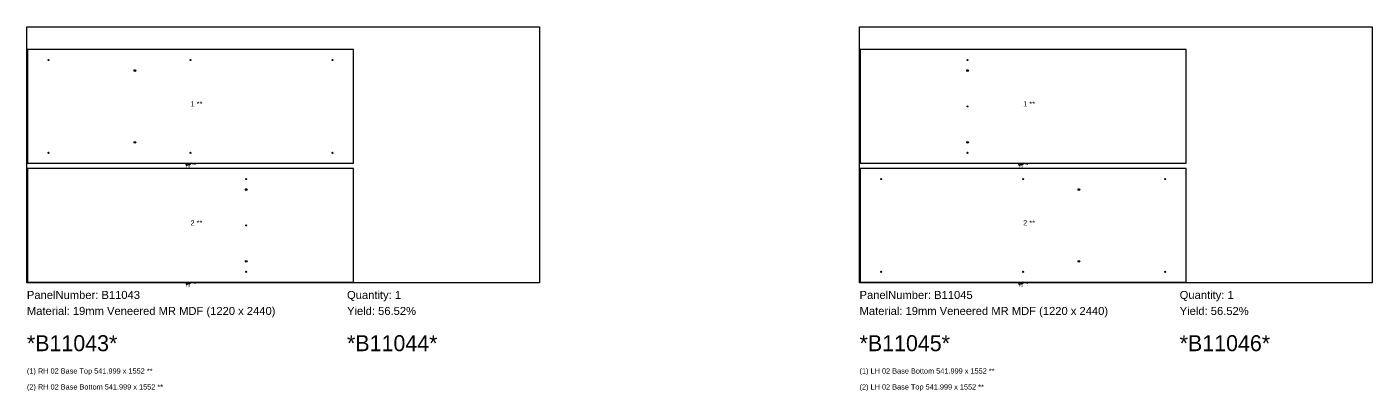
# Model space of a CAD drawing. Header units: inches. Extents: x -5 to 121280, y -1351 to 1225.
# Drawn here: x 83164 to 89568, y -515 to 1220 of the extents above; entities that cross this region are included whole.
import ezdxf

# ---------------------------------------------------------------- set-up
doc = ezdxf.new("R2010")
doc.units = ezdxf.units.IN
doc.header["$MEASUREMENT"] = 0
for name, color, linetype in [('BORDER_Z19P0RT1015', 7, 'Continuous'), ('NESTBORDER_Z19P0', 7, 'Continuous'), ('NESTTEXT', 1, 'Continuous'), ('PLINEDIRECTION', 6, 'Continuous'), ('VBORE_Z12P0', 3, 'Continuous'), ('VBORE_Z19P0', 3, 'Continuous'), ('VBORE_Z20P0', 3, 'Continuous')]:
    doc.layers.add(name, color=color, linetype=linetype)
doc.styles.add('BARCODE', font='3of9.TTF', dxfattribs={"height": 3})
doc.styles.get("Standard").update_dxf_attribs({"font": 'arial.ttf'})

msp = doc.modelspace()

# ---------------------------------------------------------------- linework, layer by layer
at = {"layer": 'BORDER_Z19P0RT1015', "color": 2}
for points in [[(83920.8, 566, -0.103855), (83939.8, 570), (84719, 570), (84719, 1112), (83167, 1112), (83167, 570), (83946.2, 570, -0.103855), (83965.2, 566)], [(87884.8, 566, -0.103855), (87903.8, 570), (88683, 570), (88683, 1112), (87131, 1112), (87131, 570), (87910.2, 570, -0.103855), (87929.2, 566)], [(83920.8, -1, -0.103855), (83939.8, 3), (84719, 3), (84719, 545), (83167, 545), (83167, 3), (83946.2, 3, -0.103855), (83965.2, -1)], [(87884.8, -1, -0.103855), (87903.8, 3), (88683, 3), (88683, 545), (87131, 545), (87131, 3), (87910.2, 3, -0.103855), (87929.2, -1)]]:
    msp.add_lwpolyline(points, format="xyb", dxfattribs=at)
at = {"layer": 'NESTBORDER_Z19P0', "color": 2}
for points in [[(83164, 0), (83164, 1220), (85604, 1220), (85604, 0)], [(87128, 0), (87128, 1220), (89568, 1220), (89568, 0)]]:
    msp.add_lwpolyline(points, close=True, dxfattribs=at)
at = {"layer": 'PLINEDIRECTION', "color": 6}
for points in [[(83920.8, 566), (83923.3, 560.2), (83946.6, 570.4), (83933.7, 568.2), (83936.2, 562.4), (83946.6, 570.4), (83934.3, 566.7), (83935.6, 563.8), (83946.6, 570.4)], [(87884.8, 566), (87887.3, 560.2), (87910.6, 570.4), (87897.7, 568.2), (87900.2, 562.4), (87910.6, 570.4), (87898.3, 566.7), (87899.6, 563.8), (87910.6, 570.4)], [(83920.8, -1), (83923.3, -6.8), (83946.6, 3.4), (83933.7, 1.2), (83936.2, -4.6), (83946.6, 3.4), (83934.3, -0.3), (83935.6, -3.2), (83946.6, 3.4)], [(87884.8, -1), (87887.3, -6.8), (87910.6, 3.4), (87897.7, 1.2), (87900.2, -4.6), (87910.6, 3.4), (87898.3, -0.3), (87899.6, -3.2), (87910.6, 3.4)]]:
    msp.add_lwpolyline(points, dxfattribs=at)
at = {"layer": 'VBORE_Z12P0', "color": 3}
for centre in [(83678, 1012), (87642, 1012), (83678, 670), (87642, 670), (84208, 445), (88172, 445), (84208, 103), (88172, 103)]:
    msp.add_circle(centre, 4, dxfattribs=at)
at = {"layer": 'VBORE_Z19P0', "color": 1}
for centre in [(87642, 1062), (87642, 841), (87642, 620), (84208, 495), (84208, 274), (84208, 53)]:
    msp.add_circle(centre, 2.5, dxfattribs=at)
at = {"layer": 'VBORE_Z20P0', "color": 3}
for centre in [(83267, 1062), (83943, 1062), (84619, 1062), (83267, 620), (83943, 620), (84619, 620), (87231, 495), (87907, 495), (88583, 495), (87231, 53), (87907, 53), (88583, 53)]:
    msp.add_circle(centre, 2.5, dxfattribs=at)

# ---------------------------------------------------------------- texts
at = {"layer": 'NESTTEXT', "color": 1}
for s, height, p in [('1 **', 25, (83943, 841)), ('1 **', 25, (87907, 841)), ('2 **', 25, (83943, 274)), ('2 **', 25, (87907, 274)), ('PanelNumber: B11043', 38.1, (83164, -76.2)), ('Quantity: 1', 38.1, (84688, -76.2)), ('PanelNumber: B11045', 38.1, (87128, -76.2)), ('Quantity: 1', 38.1, (88652, -76.2)), ('Material: 19mm Veneered MR MDF (1220 x 2440)', 38.1, (83164, -152.4)), ('Yield: 56.52%', 38.1, (84688, -152.4)), ('Material: 19mm Veneered MR MDF (1220 x 2440)', 38.1, (87128, -152.4)), ('Yield: 56.52%', 38.1, (88652, -152.4)), ('(1) RH 02 Base Top 541.999 x 1552 **', 25, (83164, -431.8)), ('(1) LH 02 Base Bottom 541.999 x 1552 **', 25, (87128, -431.8)), ('(2) RH 02 Base Bottom 541.999 x 1552 **', 25, (83164, -507.8)), ('(2) LH 02 Base Top 541.999 x 1552 **', 25, (87128, -507.8))]:
    msp.add_text(s, height=height, dxfattribs=at).set_placement(p)
at = {"layer": 'NESTTEXT', "color": 1, "style": 'BARCODE'}
for s, p in [('*B11043*', (83164, -325.1)), ('*B11044*', (84688, -325.1)), ('*B11045*', (87128, -325.1)), ('*B11046*', (88652, -325.1))]:
    msp.add_text(s, height=76.2, dxfattribs=at).set_placement(p)
at = {"layer": 'PLINEDIRECTION', "color": 6}
for p in [(83920.8, 547), (87884.8, 547), (83920.8, -20), (87884.8, -20)]:
    msp.add_text('19', height=12.7, dxfattribs=at).set_placement(p)

doc.saveas('drawing.dxf')
